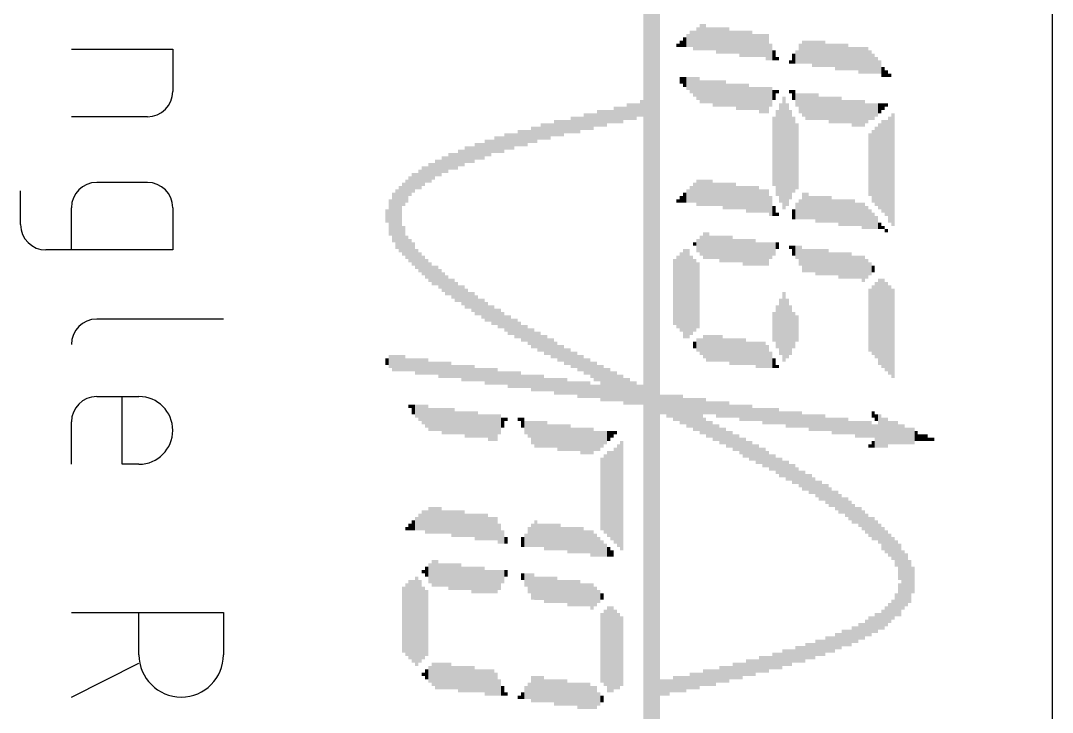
# Model space of a CAD drawing. Extents: x -4.5 to 27.6, y 0 to 62.7.
# Drawn here: x 6.08 to 14, y 24.3 to 29.61 of the extents above; entities that cross this region are included whole.
import ezdxf

# ---------------------------------------------------------------- set-up
doc = ezdxf.new("R2010")
doc.units = 0
doc.layers.add('20', color=30, linetype='CONTINUOUS')
doc.layers.add('21', color=253, linetype='CONTINUOUS')

# ---------------------------------------------------------------- blocks, each defined once
blk = doc.blocks.new('RECT')
blk.add_solid([(-0.5, -0.5), (0.5, -0.5), (-0.5, 0.5), (0.5, 0.5)])

msp = doc.modelspace()

# ---------------------------------------------------------------- linework, layer by layer
at = {"layer": '20'}
msp.add_line((14, 0), (14, 53), dxfattribs=at)
at = {"layer": '21'}
for p, q in [((6.4658, 29.392), (7.2447, 29.392)), ((7.2447, 29.392), (7.2447, 29.0674)), ((7.05, 28.8727), (6.4658, 28.8727)), ((6.6605, 28.3692), (7.05, 28.3692)), ((6.0763, 28.0446), (6.0763, 28.3043)), ((6.4658, 27.8499), (6.4658, 28.1744)), ((7.2447, 28.1744), (7.2447, 27.8499)), ((7.2447, 27.8499), (6.2711, 27.8499)), ((7.6342, 27.3196), (6.6605, 27.3196)), ((6.6605, 26.725), (6.9851, 26.725)), ((6.8553, 26.2057), (6.8553, 26.725)), ((6.4658, 26.2057), (6.4658, 26.5303)), ((6.9851, 26.2057), (6.8553, 26.2057)), ((6.4658, 25.068), (7.6342, 25.068)), ((6.9851, 24.7435), (6.9851, 25.068)), ((7.6342, 25.068), (7.6342, 24.7435)), ((6.4658, 24.4189), (6.9851, 24.6786))]:
    msp.add_line(p, q, dxfattribs=at)
for centre, radius, start, end in [((7.05, 29.0674), 0.1947, 270.0018, 360), ((6.6605, 28.1744), 0.1947, 90, 180), ((7.05, 28.1744), 0.1947, 0, 90), ((6.2711, 28.0446), 0.1947, 180, 270), ((6.6605, 27.1249), 0.1947, 90, 180), ((6.6605, 26.5303), 0.1947, 90, 180), ((6.9851, 26.4654), 0.2596, 270, 90), ((7.3096, 24.7435), 0.3246, 180, 0)]:
    msp.add_arc(centre, radius, start, end, dxfattribs=at)

# ---------------------------------------------------------------- block references
at = {"layer": '21', "yscale": 0.0254, "rotation": 270}
for p, xscale in [((10.8966, 25.508), 11.4554), ((10.922, 25.4825), 11.5062), ((10.9474, 25.5206), 11.43), ((10.8712, 25.5334), 11.3538), ((10.9728, 25.5334), 11.303), ((11.2776, 29.4703), 0.1778), ((11.303, 29.4831), 0.2032), ((11.3284, 29.4831), 0.2032), ((11.3538, 29.4703), 0.1778), ((11.3792, 29.4703), 0.1778), ((11.4046, 29.4703), 0.1778), ((11.43, 29.4577), 0.2032), ((11.4554, 29.4577), 0.2032), ((11.4808, 29.4577), 0.2032), ((11.5062, 29.4577), 0.2032), ((11.176, 29.445), 0.0762), ((11.2014, 29.4577), 0.1016), ((11.2268, 29.4703), 0.127), ((11.2522, 29.4577), 0.1524), ((11.5316, 29.445), 0.1778), ((11.557, 29.445), 0.1778), ((11.5824, 29.445), 0.1778), ((11.6078, 29.4322), 0.2032), ((11.6332, 29.4322), 0.2032), ((11.6586, 29.4322), 0.2032), ((11.684, 29.4322), 0.2032), ((11.7094, 29.4196), 0.1778), ((11.7348, 29.4196), 0.1778), ((11.7602, 29.4196), 0.1778), ((11.7856, 29.4196), 0.1778), ((11.811, 29.4069), 0.2032), ((11.1252, 29.4196), 0.0254), ((11.1506, 29.4322), 0.0508), ((11.8364, 29.3688), 0.127), ((12.065, 29.356), 0.1524), ((12.0904, 29.3688), 0.1778), ((12.1158, 29.3688), 0.1778), ((12.1412, 29.3688), 0.1778), ((12.1666, 29.356), 0.2032), ((12.192, 29.356), 0.2032), ((12.2174, 29.356), 0.2032), ((12.2428, 29.356), 0.2032), ((12.2682, 29.3434), 0.1778), ((12.2936, 29.3434), 0.1778), ((12.319, 29.3434), 0.1778), ((12.3444, 29.3307), 0.2032), ((12.3698, 29.3307), 0.2032), ((12.3952, 29.3307), 0.2032), ((12.4206, 29.3307), 0.2032), ((12.446, 29.3179), 0.1778), ((12.4714, 29.3179), 0.1778), ((12.4968, 29.3179), 0.1778), ((12.5222, 29.3053), 0.2032), ((12.5476, 29.3053), 0.2032), ((12.573, 29.3053), 0.2032), ((11.8618, 29.3434), 0.0762), ((11.8872, 29.3179), 0.0254), ((12.0142, 29.3179), 0.0762), ((12.0396, 29.3307), 0.1016), ((12.5984, 29.2926), 0.1778), ((12.6238, 29.2798), 0.1524), ((12.6492, 29.2672), 0.127), ((11.9888, 29.2926), 0.0254), ((12.6746, 29.2545), 0.1016), ((12.7, 29.2164), 0.0762), ((11.1506, 29.1529), 0.0508), ((11.176, 29.1402), 0.0762), ((11.2014, 29.1275), 0.1016), ((11.2268, 29.1148), 0.127), ((11.2522, 29.1021), 0.1524), ((11.2776, 29.0894), 0.1778), ((12.7254, 29.2036), 0.0508), ((12.7508, 29.191), 0.0254), ((11.303, 29.064), 0.1778), ((11.3284, 29.064), 0.1778), ((11.3538, 29.064), 0.1778), ((11.3792, 29.064), 0.1778), ((11.4046, 29.0513), 0.2032), ((11.43, 29.0513), 0.2032), ((11.4554, 29.0513), 0.2032), ((11.4808, 29.0513), 0.2032), ((11.5062, 29.0386), 0.1778), ((11.5316, 29.0386), 0.1778), ((11.557, 29.0386), 0.1778), ((11.5824, 29.0259), 0.2032), ((11.6078, 29.0259), 0.2032), ((11.6332, 29.0259), 0.2032), ((11.6586, 29.0259), 0.2032), ((11.684, 29.0132), 0.1778), ((11.7094, 29.0132), 0.1778), ((11.7348, 29.0132), 0.1778), ((11.7602, 29.0005), 0.2032), ((11.7856, 29.0005), 0.2032), ((11.811, 29.0005), 0.2032), ((11.8364, 29.0259), 0.1524), ((11.8618, 29.0386), 0.0762), ((11.8872, 29.064), 0.0254), ((11.938, 28.5941), 0.8636), ((11.9888, 29.064), 0.0254), ((12.0142, 29.0386), 0.0762), ((12.0396, 29.0005), 0.1016), ((12.065, 28.9751), 0.1524), ((12.0904, 28.9624), 0.1778), ((12.1158, 28.9497), 0.2032), ((12.1412, 28.9497), 0.2032), ((12.1666, 28.9497), 0.2032), ((12.192, 28.9497), 0.2032), ((12.2174, 28.937), 0.1778), ((12.2428, 28.937), 0.1778), ((12.2682, 28.937), 0.1778), ((12.2936, 28.9243), 0.2032), ((12.319, 28.9243), 0.2032), ((12.3444, 28.9243), 0.2032), ((12.3698, 28.9243), 0.2032), ((10.5156, 28.8608), 0.127), ((10.541, 28.8608), 0.127), ((10.5664, 28.8608), 0.127), ((10.5918, 28.8735), 0.1016), ((10.6172, 28.8735), 0.1016), ((10.6426, 28.8862), 0.127), ((10.668, 28.8862), 0.127), ((10.6934, 28.8862), 0.127), ((10.7188, 28.8989), 0.1016), ((10.7442, 28.9116), 0.127), ((10.7696, 28.9116), 0.127), ((10.795, 28.9116), 0.127), ((10.8204, 28.9243), 0.1016), ((10.8458, 28.937), 0.127), ((11.8872, 28.5941), 0.6604), ((11.9126, 28.5941), 0.762), ((11.9634, 28.5814), 0.7874), ((11.9888, 28.5814), 0.6858), ((12.3952, 28.9116), 0.1778), ((12.4206, 28.9116), 0.1778), ((12.446, 28.9116), 0.1778), ((12.4714, 28.8989), 0.2032), ((12.4968, 28.8989), 0.2032), ((12.5222, 28.8989), 0.2032), ((12.5476, 28.8989), 0.2032), ((12.573, 28.8989), 0.1524), ((12.5984, 28.9116), 0.127), ((12.6238, 28.9116), 0.127), ((12.6492, 28.9243), 0.1016), ((12.6746, 28.937), 0.0762), ((12.7, 28.9497), 0.0508), ((12.7254, 28.9624), 0.0254), ((10.1854, 28.7846), 0.127), ((10.2108, 28.7846), 0.127), ((10.2362, 28.7846), 0.127), ((10.2616, 28.7973), 0.1016), ((10.287, 28.7973), 0.1016), ((10.3124, 28.81), 0.127), ((10.3378, 28.81), 0.127), ((10.3632, 28.81), 0.127), ((10.3886, 28.8227), 0.1016), ((10.414, 28.8354), 0.127), ((10.4394, 28.8354), 0.127), ((10.4648, 28.8354), 0.127), ((10.4902, 28.8481), 0.1016), ((11.8618, 28.6068), 0.5334), ((12.0142, 28.5814), 0.5842), ((12.7, 28.4925), 0.7112), ((12.7254, 28.4798), 0.7366), ((12.7508, 28.4671), 0.8128), ((12.7762, 28.4671), 0.8636), ((9.906, 28.7084), 0.127), ((9.9314, 28.7084), 0.127), ((9.9568, 28.7084), 0.127), ((9.9822, 28.7211), 0.1016), ((10.0076, 28.7338), 0.127), ((10.033, 28.7338), 0.127), ((10.0584, 28.7465), 0.1016), ((10.0838, 28.7592), 0.127), ((10.1092, 28.7592), 0.127), ((10.1346, 28.7592), 0.127), ((10.16, 28.7719), 0.1016), ((12.0396, 28.5687), 0.508), ((12.6238, 28.4925), 0.5588), ((12.6492, 28.4925), 0.6096), ((12.6746, 28.4925), 0.6604), ((9.652, 28.6322), 0.127), ((9.6774, 28.6322), 0.127), ((9.7028, 28.6449), 0.1016), ((9.7282, 28.6576), 0.127), ((9.7536, 28.6576), 0.127), ((9.779, 28.6576), 0.127), ((9.8044, 28.683), 0.127), ((9.8298, 28.683), 0.127), ((9.8552, 28.683), 0.127), ((9.8806, 28.6957), 0.1016), ((12.5984, 28.5052), 0.4826), ((9.4488, 28.556), 0.127), ((9.4742, 28.556), 0.127), ((9.4996, 28.5814), 0.127), ((9.525, 28.5814), 0.127), ((9.5504, 28.5814), 0.127), ((9.5758, 28.6068), 0.127), ((9.6012, 28.6068), 0.127), ((9.6266, 28.6068), 0.127), ((9.271, 28.4798), 0.127), ((9.2964, 28.4798), 0.127), ((9.3218, 28.5052), 0.127), ((9.3472, 28.5052), 0.127), ((9.3726, 28.5306), 0.127), ((9.398, 28.5306), 0.127), ((9.4234, 28.5306), 0.127), ((9.144, 28.3909), 0.1524), ((9.1694, 28.4163), 0.1524), ((9.1948, 28.429), 0.127), ((9.2202, 28.4417), 0.1524), ((9.2456, 28.4544), 0.127), ((9.0424, 28.302), 0.1778), ((9.0678, 28.3401), 0.1524), ((9.0932, 28.3655), 0.1524), ((9.1186, 28.3782), 0.127), ((11.2776, 28.2893), 0.2032), ((11.303, 28.2893), 0.2032), ((11.3284, 28.2893), 0.2032), ((11.3538, 28.2893), 0.2032), ((11.3792, 28.2893), 0.2032), ((8.9408, 28.0988), 0.381), ((8.9662, 28.0861), 0.4572), ((8.9916, 28.0861), 0.508), ((9.017, 28.2766), 0.1778), ((11.176, 28.2512), 0.0762), ((11.2014, 28.2639), 0.1016), ((11.2268, 28.2766), 0.127), ((11.2522, 28.2893), 0.1524), ((11.4046, 28.2766), 0.1778), ((11.43, 28.2766), 0.1778), ((11.4554, 28.2766), 0.1778), ((11.4808, 28.2639), 0.2032), ((11.5062, 28.2639), 0.2032), ((11.5316, 28.2639), 0.2032), ((11.557, 28.2639), 0.2032), ((11.5824, 28.2512), 0.1778), ((11.6078, 28.2512), 0.1778), ((11.6332, 28.2512), 0.1778), ((11.6586, 28.2385), 0.2032), ((11.684, 28.2385), 0.2032), ((11.7094, 28.2385), 0.2032), ((11.7348, 28.2385), 0.2032), ((11.7602, 28.2258), 0.1778), ((11.7856, 28.2258), 0.1778), ((11.811, 28.2258), 0.1778), ((12.0904, 28.1877), 0.2032), ((12.1158, 28.1877), 0.2032), ((8.9154, 28.0988), 0.2794), ((11.1252, 28.2258), 0.0254), ((11.1506, 28.2385), 0.0508), ((11.8364, 28.1877), 0.1524), ((12.0396, 28.1496), 0.127), ((12.065, 28.1623), 0.1524), ((12.1412, 28.175), 0.1778), ((12.1666, 28.175), 0.1778), ((12.192, 28.1623), 0.2032), ((12.2174, 28.1623), 0.2032), ((12.2428, 28.1623), 0.2032), ((12.2682, 28.1623), 0.2032), ((12.2936, 28.1623), 0.2032), ((12.319, 28.1496), 0.1778), ((12.3444, 28.1496), 0.1778), ((12.3698, 28.1369), 0.2032), ((12.3952, 28.1369), 0.2032), ((12.4206, 28.1369), 0.2032), ((12.446, 28.1369), 0.2032), ((12.4714, 28.1369), 0.2032), ((12.4968, 28.1242), 0.1778), ((12.5222, 28.1242), 0.1778), ((12.5476, 28.1115), 0.2032), ((8.89, 28.1115), 0.1016), ((11.8618, 28.1496), 0.0762), ((11.8872, 28.1242), 0.0254), ((12.0142, 28.1242), 0.0762), ((12.573, 28.0988), 0.1778), ((12.5984, 28.0861), 0.1524), ((12.6238, 28.0734), 0.127), ((12.6492, 28.0607), 0.1016), ((12.6746, 28.0353), 0.0508), ((9.017, 27.921), 0.2286), ((11.3284, 27.8829), 0.2032), ((11.3538, 27.8829), 0.2032), ((12.7, 28.0226), 0.0254), ((12.7254, 27.9972), 0.0254), ((9.0424, 27.8702), 0.1778), ((9.0678, 27.8448), 0.1778), ((9.0932, 27.8194), 0.1778), ((11.2522, 27.8956), 0.0254), ((11.2776, 27.8829), 0.1016), ((11.303, 27.8829), 0.1524), ((11.3792, 27.8702), 0.1778), ((11.4046, 27.8702), 0.1778), ((11.43, 27.8702), 0.1778), ((11.4554, 27.8575), 0.2032), ((11.4808, 27.8575), 0.2032), ((11.5062, 27.8575), 0.2032), ((11.5316, 27.8575), 0.2032), ((11.557, 27.8448), 0.1778), ((11.5824, 27.8448), 0.1778), ((11.6078, 27.8448), 0.1778), ((11.6332, 27.8321), 0.2032), ((11.6586, 27.8321), 0.2032), ((11.684, 27.8321), 0.2032), ((11.7094, 27.8321), 0.2032), ((11.7348, 27.8194), 0.1778), ((11.7602, 27.8194), 0.1778), ((11.7856, 27.8194), 0.1778), ((11.811, 27.8194), 0.1778), ((11.8364, 27.8448), 0.127), ((11.8618, 27.8575), 0.1016), ((11.8872, 27.8829), 0.0508), ((9.1186, 27.7813), 0.1524), ((9.144, 27.7559), 0.1524), ((11.1506, 27.5273), 0.6096), ((11.176, 27.5145), 0.6858), ((11.2014, 27.5145), 0.6858), ((11.9888, 27.8702), 0.0254), ((12.0142, 27.8448), 0.0762), ((12.0396, 27.8321), 0.1016), ((12.065, 27.8067), 0.1524), ((12.0904, 27.7686), 0.1778), ((12.1158, 27.7686), 0.1778), ((12.1412, 27.7686), 0.1778), ((12.1666, 27.7686), 0.1778), ((12.192, 27.7559), 0.2032), ((12.2174, 27.7559), 0.2032), ((12.2428, 27.7559), 0.2032), ((12.2682, 27.7559), 0.2032), ((12.2936, 27.7431), 0.1778), ((12.319, 27.7431), 0.1778), ((12.3444, 27.7431), 0.1778), ((12.3698, 27.7305), 0.2032), ((12.3952, 27.7305), 0.2032), ((12.4206, 27.7305), 0.2032), ((12.446, 27.7305), 0.2032), ((9.1694, 27.7305), 0.1524), ((9.1948, 27.705), 0.1524), ((9.2202, 27.6797), 0.1524), ((11.0998, 27.5273), 0.508), ((11.1252, 27.5273), 0.5588), ((11.2268, 27.5019), 0.6096), ((11.2522, 27.5019), 0.5588), ((11.2776, 27.5019), 0.508), ((12.4714, 27.7178), 0.1778), ((12.4968, 27.7178), 0.1778), ((12.5222, 27.7178), 0.1778), ((12.5476, 27.705), 0.2032), ((12.573, 27.705), 0.1524), ((12.5984, 27.705), 0.1016), ((9.2456, 27.6543), 0.1524), ((9.271, 27.6543), 0.1524), ((9.2964, 27.6288), 0.1524), ((9.3218, 27.6035), 0.1524), ((9.3472, 27.5781), 0.1524), ((12.6238, 27.705), 0.0508), ((9.3726, 27.5654), 0.127), ((9.398, 27.5526), 0.1524), ((9.4234, 27.5273), 0.1524), ((9.4488, 27.5145), 0.127), ((9.4742, 27.5019), 0.1524), ((12.6238, 27.3114), 0.5334), ((12.6492, 27.3114), 0.5842), ((12.6746, 27.2987), 0.6604), ((12.7, 27.2859), 0.6858), ((12.7254, 27.2606), 0.6858), ((12.7508, 27.2352), 0.6858), ((9.4996, 27.4764), 0.1524), ((9.525, 27.4638), 0.127), ((9.5504, 27.4511), 0.1524), ((9.5758, 27.4257), 0.1524), ((11.938, 27.2606), 0.5334), ((12.5984, 27.3114), 0.4826), ((12.7762, 27.2097), 0.6858), ((9.6012, 27.413), 0.127), ((9.6266, 27.4002), 0.1524), ((9.652, 27.3749), 0.1524), ((9.6774, 27.3621), 0.127), ((9.7028, 27.3495), 0.1524), ((11.8872, 27.2606), 0.3302), ((11.9126, 27.2606), 0.4318), ((11.9634, 27.2478), 0.4572), ((11.9888, 27.2352), 0.381), ((9.7282, 27.3368), 0.127), ((9.7536, 27.324), 0.1524), ((9.779, 27.3114), 0.127), ((9.8044, 27.2859), 0.127), ((9.8298, 27.2733), 0.1524), ((11.8618, 27.2606), 0.2286), ((12.0142, 27.2352), 0.2794), ((12.0396, 27.2478), 0.2032), ((9.8552, 27.2606), 0.127), ((9.8806, 27.2478), 0.1524), ((9.906, 27.2352), 0.127), ((9.9314, 27.2097), 0.127), ((9.9568, 27.2097), 0.127), ((9.9822, 27.1844), 0.127), ((10.0076, 27.1716), 0.1524), ((10.033, 27.159), 0.127), ((10.0584, 27.1463), 0.1524), ((10.0838, 27.1335), 0.127), ((10.1092, 27.1209), 0.1524), ((11.3284, 27.1082), 0.1778), ((11.3538, 27.0954), 0.2032), ((11.3792, 27.0954), 0.2032), ((11.4046, 27.0954), 0.2032), ((11.43, 27.0954), 0.2032), ((11.4554, 27.0954), 0.2032), ((10.1346, 27.1082), 0.127), ((10.16, 27.0954), 0.1524), ((10.1854, 27.0828), 0.127), ((10.2108, 27.0573), 0.127), ((10.2362, 27.0573), 0.127), ((11.2522, 27.1209), 0.0508), ((11.2776, 27.1209), 0.1016), ((11.303, 27.1082), 0.127), ((11.4808, 27.0828), 0.1778), ((11.5062, 27.0828), 0.1778), ((11.5316, 27.0701), 0.2032), ((11.557, 27.0701), 0.2032), ((11.5824, 27.0701), 0.2032), ((11.6078, 27.0701), 0.2032), ((11.6332, 27.0701), 0.2032), ((11.6586, 27.0573), 0.1778), ((11.684, 27.0573), 0.1778), ((11.7094, 27.0573), 0.1778), ((11.7348, 27.0447), 0.2032), ((11.7602, 27.0447), 0.2032), ((11.7856, 27.0447), 0.2032), ((11.811, 27.032), 0.1778), ((8.9154, 26.9939), 0.1016), ((8.9408, 26.9811), 0.127), ((8.9662, 26.9811), 0.127), ((8.9916, 26.9811), 0.127), ((9.017, 26.9811), 0.127), ((10.2616, 27.032), 0.127), ((10.287, 27.032), 0.127), ((10.3124, 27.0066), 0.127), ((10.3378, 27.0066), 0.127), ((10.3632, 26.9811), 0.127), ((10.3886, 26.9811), 0.127), ((11.8364, 27.0066), 0.127), ((8.89, 26.9939), 0.0508), ((9.0424, 26.9685), 0.1016), ((9.0678, 26.9685), 0.1016), ((9.0932, 26.9685), 0.1016), ((9.1186, 26.9558), 0.127), ((9.144, 26.9558), 0.127), ((9.1694, 26.9558), 0.127), ((9.1948, 26.9558), 0.127), ((9.2202, 26.9431), 0.1016), ((9.2456, 26.9431), 0.1016), ((9.271, 26.9431), 0.1016), ((9.2964, 26.9304), 0.127), ((9.3218, 26.9304), 0.127), ((9.3472, 26.9304), 0.127), ((9.3726, 26.9304), 0.127), ((9.398, 26.9177), 0.1016), ((9.4234, 26.9177), 0.1016), ((9.4488, 26.9177), 0.1016), ((9.4742, 26.905), 0.127), ((9.4996, 26.905), 0.127), ((9.525, 26.905), 0.127), ((9.5504, 26.905), 0.127), ((9.5758, 26.8923), 0.1016), ((9.6012, 26.8923), 0.1016), ((9.6266, 26.8923), 0.1016), ((9.652, 26.8796), 0.127), ((9.6774, 26.8796), 0.127), ((9.7028, 26.8796), 0.127), ((9.7282, 26.8796), 0.127), ((10.414, 26.9558), 0.127), ((10.4394, 26.9558), 0.127), ((10.4648, 26.9304), 0.127), ((10.4902, 26.9177), 0.1524), ((10.5156, 26.905), 0.127), ((10.541, 26.8288), 0.2794), ((10.5664, 26.8161), 0.254), ((10.5918, 26.8161), 0.254), ((11.8618, 26.9811), 0.0762), ((11.8872, 26.9558), 0.0254), ((9.7536, 26.8669), 0.1016), ((9.779, 26.8669), 0.1016), ((9.8044, 26.8669), 0.1016), ((9.8298, 26.8542), 0.127), ((9.8552, 26.8542), 0.127), ((9.8806, 26.8542), 0.127), ((9.906, 26.8542), 0.127), ((9.9314, 26.8415), 0.1016), ((9.9568, 26.8415), 0.1016), ((9.9822, 26.8415), 0.1016), ((10.0076, 26.8288), 0.127), ((10.033, 26.8288), 0.127), ((10.0584, 26.8288), 0.127), ((10.0838, 26.8288), 0.127), ((10.1092, 26.8161), 0.1016), ((10.1346, 26.8161), 0.1016), ((10.16, 26.8161), 0.1016), ((10.1854, 26.8034), 0.127), ((10.2108, 26.8034), 0.127), ((10.2362, 26.8034), 0.127), ((10.2616, 26.8034), 0.127), ((10.6172, 26.8034), 0.2286), ((10.6426, 26.8034), 0.2286), ((10.668, 26.7907), 0.2032), ((10.6934, 26.7907), 0.2032), ((10.7188, 26.7653), 0.2032), ((10.7442, 26.7653), 0.2032), ((10.287, 26.7907), 0.1016), ((10.3124, 26.7907), 0.1016), ((10.3378, 26.7907), 0.1016), ((10.3632, 26.778), 0.127), ((10.3886, 26.778), 0.127), ((10.414, 26.778), 0.127), ((10.4394, 26.778), 0.127), ((10.4648, 26.7653), 0.1016), ((10.4902, 26.7653), 0.1016), ((10.5156, 26.7653), 0.1016), ((10.7696, 26.7526), 0.1778), ((10.795, 26.7526), 0.1778), ((10.8204, 26.7399), 0.1524), ((10.8458, 26.7399), 0.1524), ((10.9982, 26.6637), 0.1524), ((11.0236, 26.6637), 0.1524), ((11.049, 26.651), 0.1778), ((11.0744, 26.651), 0.1778), ((11.0998, 26.6383), 0.2032), ((11.1252, 26.6383), 0.2032), ((11.1506, 26.6256), 0.2286), ((11.176, 26.6129), 0.2032), ((11.2014, 26.6002), 0.2286), ((11.2268, 26.6002), 0.2286), ((11.2522, 26.5875), 0.254), ((11.2776, 26.5875), 0.254), ((11.303, 26.5748), 0.2794), ((11.3284, 26.651), 0.127), ((9.0678, 26.651), 0.0254), ((9.0932, 26.6256), 0.0762), ((9.1186, 26.6129), 0.1016), ((9.144, 26.6002), 0.127), ((9.1694, 26.5875), 0.1524), ((9.1948, 26.5748), 0.1778), ((9.2202, 26.5494), 0.1778), ((9.2456, 26.5494), 0.1778), ((9.271, 26.5494), 0.1778), ((9.2964, 26.5494), 0.1778), ((9.3218, 26.5367), 0.2032), ((9.3472, 26.5367), 0.2032), ((9.3726, 26.5367), 0.2032), ((9.398, 26.5367), 0.2032), ((11.3538, 26.6383), 0.1016), ((11.3792, 26.6383), 0.1016), ((11.4046, 26.6383), 0.1016), ((11.43, 26.6256), 0.127), ((11.4554, 26.6256), 0.127), ((11.4808, 26.6256), 0.127), ((11.5062, 26.6256), 0.127), ((11.5316, 26.6129), 0.1016), ((11.557, 26.6129), 0.1016), ((11.5824, 26.6129), 0.1016), ((11.6078, 26.6002), 0.127), ((11.6332, 26.6002), 0.127), ((11.6586, 26.6002), 0.127), ((11.684, 26.6002), 0.127), ((11.7094, 26.5875), 0.1016), ((11.7348, 26.5875), 0.1016), ((11.7602, 26.5875), 0.1016), ((11.7856, 26.5748), 0.127), ((11.811, 26.5748), 0.127), ((11.8364, 26.5748), 0.127), ((11.8618, 26.5748), 0.127), ((11.8872, 26.5748), 0.127), ((9.4234, 26.524), 0.1778), ((9.4488, 26.524), 0.1778), ((9.4742, 26.524), 0.1778), ((9.4996, 26.5113), 0.2032), ((9.525, 26.5113), 0.2032), ((9.5504, 26.5113), 0.2032), ((9.5758, 26.5113), 0.2032), ((9.6012, 26.4986), 0.1778), ((9.6266, 26.4986), 0.1778), ((9.652, 26.4986), 0.1778), ((9.6774, 26.4859), 0.2032), ((9.7028, 26.4859), 0.2032), ((9.7282, 26.4859), 0.2032), ((9.7536, 26.5113), 0.1524), ((9.779, 26.524), 0.0762), ((9.8044, 26.5494), 0.0254), ((9.906, 26.5494), 0.0254), ((9.9314, 26.524), 0.0762), ((11.3284, 26.4986), 0.127), ((11.9126, 26.5621), 0.1016), ((11.938, 26.5621), 0.1016), ((11.9634, 26.5494), 0.127), ((11.9888, 26.5494), 0.127), ((12.0142, 26.5494), 0.127), ((12.0396, 26.5494), 0.127), ((12.065, 26.5494), 0.127), ((12.0904, 26.5367), 0.1016), ((12.1158, 26.5367), 0.1016), ((12.1412, 26.524), 0.127), ((12.1666, 26.524), 0.127), ((12.192, 26.524), 0.127), ((12.2174, 26.524), 0.127), ((12.2428, 26.524), 0.127), ((12.2682, 26.5113), 0.1016), ((12.2936, 26.5113), 0.1016), ((12.319, 26.4986), 0.127), ((12.3444, 26.4986), 0.127), ((12.3698, 26.4986), 0.127), ((12.3952, 26.4986), 0.127), ((12.4206, 26.4986), 0.127), ((12.6238, 26.5875), 0.0508), ((12.6492, 26.5621), 0.0508), ((12.6746, 26.4605), 0.254), ((12.7, 26.4478), 0.2286), ((12.7254, 26.4478), 0.2286), ((9.9568, 26.4859), 0.1016), ((9.9822, 26.4732), 0.127), ((10.0076, 26.4478), 0.1778), ((10.033, 26.4351), 0.2032), ((10.0584, 26.4351), 0.2032), ((10.0838, 26.4351), 0.2032), ((10.1092, 26.4351), 0.2032), ((10.1346, 26.4224), 0.1778), ((10.16, 26.4224), 0.1778), ((10.1854, 26.4224), 0.1778), ((10.2108, 26.4097), 0.2032), ((10.2362, 26.4097), 0.2032), ((10.2616, 26.4097), 0.2032), ((10.287, 26.4097), 0.2032), ((10.3124, 26.397), 0.1778), ((10.3378, 26.397), 0.1778), ((10.3632, 26.397), 0.1778), ((10.3886, 26.3843), 0.2032), ((10.414, 26.3843), 0.2032), ((10.4394, 26.3843), 0.2032), ((10.4648, 26.3843), 0.2032), ((11.3538, 26.4732), 0.127), ((11.3792, 26.4732), 0.127), ((11.4046, 26.4478), 0.127), ((11.43, 26.4478), 0.127), ((11.4554, 26.4224), 0.127), ((11.4808, 26.4224), 0.127), ((12.446, 26.4859), 0.1016), ((12.4714, 26.4859), 0.1016), ((12.4968, 26.4732), 0.127), ((12.5222, 26.4732), 0.127), ((12.5476, 26.4732), 0.127), ((12.573, 26.4732), 0.127), ((12.5984, 26.4732), 0.127), ((12.6238, 26.4605), 0.1016), ((12.6492, 26.4224), 0.1778), ((12.7508, 26.4478), 0.1778), ((12.7762, 26.4478), 0.1778), ((12.8016, 26.4478), 0.1778), ((12.827, 26.4351), 0.1524), ((12.8524, 26.4351), 0.1524), ((12.8778, 26.4224), 0.127), ((12.9032, 26.4224), 0.127), ((12.9286, 26.4224), 0.127), ((10.4902, 26.3843), 0.1524), ((10.5156, 26.3843), 0.1524), ((10.541, 26.397), 0.127), ((10.5664, 26.4097), 0.1016), ((10.5918, 26.4224), 0.0762), ((10.6172, 26.4351), 0.0508), ((10.6426, 26.4478), 0.0254), ((11.5062, 26.397), 0.127), ((11.5316, 26.397), 0.127), ((11.557, 26.3716), 0.127), ((11.5824, 26.3716), 0.127), ((11.6078, 26.3462), 0.127), ((11.6332, 26.3335), 0.1524), ((12.954, 26.4224), 0.0762), ((12.9794, 26.4097), 0.0508), ((13.0048, 26.4097), 0.0508), ((13.0302, 26.4097), 0.0508), ((13.0556, 26.397), 0.0254), ((13.081, 26.397), 0.0254), ((10.5918, 25.9779), 0.6604), ((10.6172, 25.9652), 0.6858), ((10.6426, 25.9652), 0.7366), ((10.668, 25.9652), 0.7874), ((10.6934, 25.9652), 0.8382), ((11.6586, 26.3208), 0.127), ((11.684, 26.3081), 0.1524), ((11.7094, 26.2954), 0.127), ((11.7348, 26.2827), 0.1524), ((11.7602, 26.27), 0.127), ((11.7856, 26.2573), 0.1524), ((11.811, 26.2446), 0.127), ((12.5984, 26.3462), 0.0254), ((12.6238, 26.3589), 0.0508), ((10.541, 25.9779), 0.5588), ((10.5664, 25.9779), 0.6096), ((11.8364, 26.2192), 0.127), ((11.8618, 26.2192), 0.127), ((11.8872, 26.1938), 0.127), ((11.9126, 26.1811), 0.1524), ((11.938, 26.1684), 0.127), ((11.9634, 26.1557), 0.1524), ((11.9888, 26.143), 0.127), ((12.0142, 26.1303), 0.1524), ((12.0396, 26.1176), 0.127), ((12.065, 26.0922), 0.127), ((12.0904, 26.0795), 0.1524), ((12.1158, 26.0668), 0.127), ((12.1412, 26.0541), 0.1524), ((12.1666, 26.0414), 0.127), ((12.192, 26.016), 0.127), ((12.2174, 26.0033), 0.1524), ((12.2428, 25.9906), 0.127), ((12.2682, 25.9779), 0.1524), ((12.2936, 25.9525), 0.1524), ((12.319, 25.9398), 0.127), ((12.3444, 25.9271), 0.1524), ((12.3698, 25.9017), 0.1524), ((12.3952, 25.889), 0.127), ((12.4206, 25.8763), 0.1524), ((12.446, 25.8509), 0.1524), ((9.1694, 25.7747), 0.1524), ((9.1948, 25.762), 0.1778), ((9.2202, 25.7747), 0.2032), ((9.2456, 25.7747), 0.2032), ((9.271, 25.7747), 0.2032), ((9.2964, 25.7747), 0.2032), ((9.3218, 25.762), 0.1778), ((9.3472, 25.762), 0.1778), ((9.3726, 25.762), 0.1778), ((9.398, 25.7492), 0.2032), ((9.4234, 25.7492), 0.2032), ((9.4488, 25.7492), 0.2032), ((9.4742, 25.7492), 0.2032), ((12.4714, 25.8255), 0.1524), ((12.4968, 25.8128), 0.127), ((12.5222, 25.8001), 0.1524), ((12.5476, 25.7747), 0.1524), ((9.0932, 25.7366), 0.0762), ((9.1186, 25.7492), 0.1016), ((9.144, 25.762), 0.127), ((9.4996, 25.7366), 0.1778), ((9.525, 25.7366), 0.1778), ((9.5504, 25.7366), 0.1778), ((9.5758, 25.7239), 0.2032), ((9.6012, 25.7239), 0.2032), ((9.6266, 25.7239), 0.2032), ((9.652, 25.7239), 0.2032), ((9.6774, 25.7111), 0.1778), ((9.7028, 25.7111), 0.1778), ((9.7282, 25.7111), 0.1778), ((10.033, 25.673), 0.2032), ((12.573, 25.7492), 0.1524), ((12.5984, 25.7239), 0.1524), ((12.6238, 25.7111), 0.1778), ((12.6492, 25.6985), 0.1524), ((9.0424, 25.7111), 0.0254), ((9.0678, 25.7239), 0.0508), ((9.7536, 25.673), 0.1524), ((9.779, 25.6477), 0.1016), ((9.9568, 25.6223), 0.1016), ((9.9822, 25.6477), 0.1524), ((10.0076, 25.6604), 0.1778), ((10.0584, 25.6604), 0.1778), ((10.0838, 25.6604), 0.1778), ((10.1092, 25.6477), 0.2032), ((10.1346, 25.6477), 0.2032), ((10.16, 25.6477), 0.2032), ((10.1854, 25.6477), 0.2032), ((10.2108, 25.6477), 0.2032), ((10.2362, 25.6349), 0.1778), ((10.2616, 25.6349), 0.1778), ((10.287, 25.6223), 0.2032), ((10.3124, 25.6223), 0.2032), ((10.3378, 25.6223), 0.2032), ((10.3632, 25.6223), 0.2032), ((10.3886, 25.6223), 0.2032), ((10.414, 25.6096), 0.1778), ((10.4394, 25.6096), 0.1778), ((10.4648, 25.5968), 0.2032), ((10.4902, 25.5842), 0.1778), ((12.6746, 25.673), 0.1524), ((12.7, 25.6349), 0.1778), ((12.7254, 25.6096), 0.1778), ((12.7508, 25.5842), 0.1778), ((9.8044, 25.6223), 0.0508), ((9.9314, 25.6096), 0.0762), ((10.5156, 25.5715), 0.1524), ((10.541, 25.5587), 0.127), ((10.5664, 25.5461), 0.1016), ((12.7762, 25.5587), 0.1778), ((12.8016, 25.5206), 0.2032), ((12.827, 25.4572), 0.2794), ((10.5918, 25.5334), 0.0762), ((10.6172, 25.5206), 0.0508), ((12.8524, 25.3175), 0.4572), ((12.8778, 25.3175), 0.4064), ((9.2202, 25.3682), 0.1524), ((9.2456, 25.3682), 0.2032), ((9.271, 25.3682), 0.2032), ((9.2964, 25.3556), 0.1778), ((9.3218, 25.3556), 0.1778), ((9.3472, 25.3556), 0.1778), ((9.3726, 25.3429), 0.2032), ((9.398, 25.3429), 0.2032), ((9.4234, 25.3429), 0.2032), ((9.4488, 25.3429), 0.2032), ((12.9032, 25.3048), 0.3302), ((9.1694, 25.381), 0.0254), ((9.1948, 25.381), 0.0762), ((9.4742, 25.3301), 0.1778), ((9.4996, 25.3301), 0.1778), ((9.525, 25.3301), 0.1778), ((9.5504, 25.3175), 0.2032), ((9.5758, 25.3175), 0.2032), ((9.6012, 25.3175), 0.2032), ((9.6266, 25.3175), 0.2032), ((9.652, 25.3048), 0.1778), ((9.6774, 25.3048), 0.1778), ((9.7028, 25.3048), 0.1778), ((9.7282, 25.3048), 0.1778), ((9.7536, 25.3175), 0.1524), ((9.779, 25.3429), 0.1016), ((9.8044, 25.3682), 0.0508), ((9.9314, 25.3429), 0.0508), ((9.9568, 25.3175), 0.1016), ((9.9822, 25.292), 0.1524), ((10.0076, 25.2667), 0.2032), ((12.9286, 25.3175), 0.2032), ((9.0424, 25.0127), 0.5588), ((9.0678, 25.0127), 0.6096), ((9.0932, 25), 0.635), ((9.1186, 25), 0.6858), ((9.144, 25), 0.635), ((10.033, 25.2539), 0.1778), ((10.0584, 25.2539), 0.1778), ((10.0838, 25.2539), 0.1778), ((10.1092, 25.2413), 0.2032), ((10.1346, 25.2413), 0.2032), ((10.16, 25.2413), 0.2032), ((10.1854, 25.2413), 0.2032), ((10.2108, 25.2286), 0.1778), ((10.2362, 25.2286), 0.1778), ((10.2616, 25.2286), 0.1778), ((10.287, 25.2158), 0.2032), ((10.3124, 25.2158), 0.2032), ((10.3378, 25.2158), 0.2032), ((10.3632, 25.2158), 0.2032), ((10.3886, 25.2032), 0.1778), ((10.414, 25.2032), 0.1778), ((10.4394, 25.2032), 0.1778), ((10.4648, 25.1905), 0.2032), ((12.827, 25.1651), 0.254), ((9.017, 25.0127), 0.508), ((9.1694, 24.9872), 0.5588), ((9.1948, 24.9872), 0.508), ((10.4902, 25.1905), 0.1524), ((10.5156, 25.1905), 0.1016), ((10.541, 25.1905), 0.0508), ((12.8016, 25.127), 0.1778), ((12.7508, 25.0634), 0.1524), ((12.7762, 25.0889), 0.1524), ((10.541, 24.7968), 0.5334), ((10.5664, 24.7968), 0.5842), ((10.5918, 24.7841), 0.6604), ((10.6172, 24.7841), 0.6604), ((10.6426, 24.7841), 0.6096), ((10.668, 24.7714), 0.5842), ((12.6492, 24.9872), 0.1524), ((12.6746, 25), 0.127), ((12.7, 25.0127), 0.1524), ((12.7254, 25.0381), 0.1524), ((10.6934, 24.7714), 0.5334), ((12.4714, 24.8984), 0.127), ((12.4968, 24.8984), 0.127), ((12.5222, 24.9238), 0.127), ((12.5476, 24.9238), 0.127), ((12.573, 24.9491), 0.127), ((12.5984, 24.9619), 0.1524), ((12.6238, 24.9746), 0.127), ((12.2682, 24.8222), 0.127), ((12.2936, 24.8222), 0.127), ((12.319, 24.8222), 0.127), ((12.3444, 24.8476), 0.127), ((12.3698, 24.8476), 0.127), ((12.3952, 24.8729), 0.127), ((12.4206, 24.8729), 0.127), ((12.446, 24.8729), 0.127), ((12.0396, 24.746), 0.127), ((12.065, 24.746), 0.127), ((12.0904, 24.746), 0.127), ((12.1158, 24.7714), 0.127), ((12.1412, 24.7714), 0.127), ((12.1666, 24.7714), 0.127), ((12.192, 24.7968), 0.127), ((12.2174, 24.7968), 0.127), ((12.2428, 24.7968), 0.127), ((11.7602, 24.6698), 0.127), ((11.7856, 24.6698), 0.127), ((11.811, 24.6698), 0.127), ((11.8364, 24.6825), 0.1016), ((11.8618, 24.6952), 0.127), ((11.8872, 24.6952), 0.127), ((11.9126, 24.6952), 0.127), ((11.938, 24.7206), 0.127), ((11.9634, 24.7206), 0.127), ((11.9888, 24.7206), 0.127), ((12.0142, 24.7333), 0.1016), ((9.2202, 24.5936), 0.127), ((9.2456, 24.5936), 0.1778), ((9.271, 24.5809), 0.2032), ((9.2964, 24.5809), 0.2032), ((9.3218, 24.5809), 0.2032), ((9.3472, 24.5809), 0.2032), ((9.3726, 24.5809), 0.2032), ((9.398, 24.5682), 0.1778), ((9.4234, 24.5682), 0.1778), ((9.4488, 24.5555), 0.2032), ((9.4742, 24.5555), 0.2032), ((9.4996, 24.5555), 0.2032), ((9.525, 24.5555), 0.2032), ((9.5504, 24.5555), 0.2032), ((11.4554, 24.5936), 0.127), ((11.4808, 24.5936), 0.127), ((11.5062, 24.5936), 0.127), ((11.5316, 24.6063), 0.1016), ((11.557, 24.619), 0.127), ((11.5824, 24.619), 0.127), ((11.6078, 24.619), 0.127), ((11.6332, 24.6317), 0.1016), ((11.6586, 24.6444), 0.127), ((11.684, 24.6444), 0.127), ((11.7094, 24.6444), 0.127), ((11.7348, 24.6571), 0.1016), ((9.1694, 24.5936), 0.0254), ((9.1948, 24.5936), 0.0762), ((9.5758, 24.5428), 0.1778), ((9.6012, 24.5428), 0.1778), ((9.6266, 24.5428), 0.1778), ((9.652, 24.5301), 0.2032), ((9.6774, 24.5301), 0.2032), ((9.7028, 24.5301), 0.2032), ((9.7282, 24.5174), 0.1778), ((10.0076, 24.4793), 0.2032), ((10.033, 24.4793), 0.2032), ((10.0584, 24.4793), 0.2032), ((10.0838, 24.4793), 0.2032), ((11.0998, 24.5174), 0.127), ((11.1252, 24.5174), 0.127), ((11.1506, 24.5174), 0.127), ((11.176, 24.5174), 0.127), ((11.2014, 24.5301), 0.1016), ((11.2268, 24.5428), 0.127), ((11.2522, 24.5428), 0.127), ((11.2776, 24.5428), 0.127), ((11.303, 24.5555), 0.1016), ((11.3284, 24.5682), 0.127), ((11.3538, 24.5682), 0.127), ((11.3792, 24.5682), 0.127), ((11.4046, 24.5682), 0.127), ((11.43, 24.5809), 0.1016), ((9.7536, 24.492), 0.127), ((9.779, 24.4666), 0.0762), ((9.9568, 24.4539), 0.1016), ((9.9822, 24.4666), 0.127), ((10.1092, 24.4666), 0.1778), ((10.1346, 24.4666), 0.1778), ((10.16, 24.4666), 0.1778), ((10.1854, 24.4539), 0.2032), ((10.2108, 24.4539), 0.2032), ((10.2362, 24.4539), 0.2032), ((10.2616, 24.4539), 0.2032), ((10.287, 24.4412), 0.1778), ((10.3124, 24.4412), 0.1778), ((10.3378, 24.4412), 0.1778), ((10.3632, 24.4285), 0.2032), ((10.3886, 24.4285), 0.2032), ((10.414, 24.4285), 0.2032), ((10.4394, 24.4285), 0.2032), ((10.4648, 24.4158), 0.1778), ((10.4902, 24.4158), 0.1778), ((10.9982, 24.492), 0.127), ((11.0236, 24.492), 0.127), ((11.049, 24.492), 0.127), ((11.0744, 24.5047), 0.1016), ((9.8044, 24.4412), 0.0254), ((9.906, 24.4158), 0.0254), ((9.9314, 24.4285), 0.0508), ((10.5156, 24.4031), 0.1016), ((10.541, 24.4031), 0.0508)]:
    msp.add_blockref('RECT', p, dxfattribs=dict(at, xscale=xscale))

doc.saveas('drawing.dxf')
